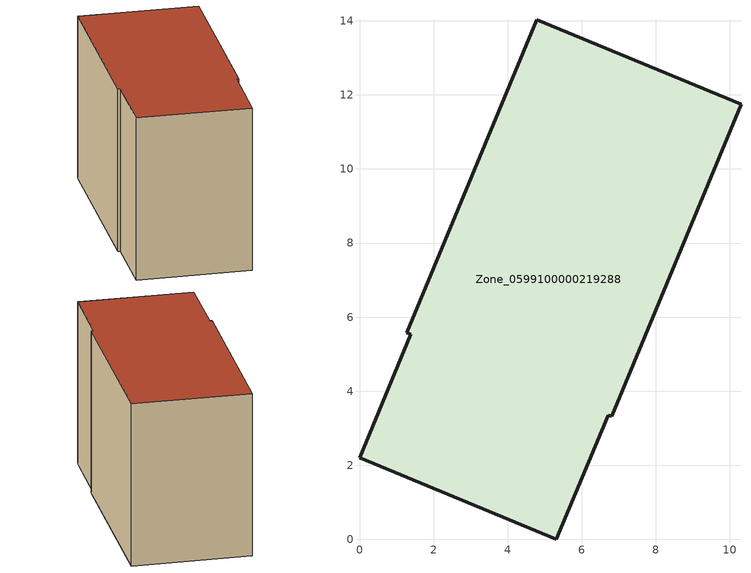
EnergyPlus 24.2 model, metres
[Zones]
Zone_0599100000219288
 floor ground (C_G): 0,2.2 1.39,5.54 1.28,5.58 4.78,14.03 10.3,11.74 6.81,3.32 6.71,3.35 5.31,0 z0
 wall outside (C_F): 1.39,5.54 0,2.2 5.31,0 6.71,3.35 6.81,3.32 10.3,11.74 4.78,14.03 1.28,5.58 1.39,5.54 z0:8.52
 roof outside (C_R): 4.78,14.03 1.28,5.58 1.39,5.54 0,2.2 5.31,0 6.71,3.35 6.81,3.32 10.3,11.74 z8.52
[BUILDING]
Pand.0599100000219288: North Axis=0; Terrain=City; Loads Convergence Tolerance Value=0.04; Temperature Convergence Tolerance Value=0.4; Solar Distribution=FullExterior; Maximum Number of Warmup Days=25; Minimum Number of Warmup Days=1
[Site:Location]
Rotterdam.The.Hague.AP_ZH_NLD Design_Conditions: Latitude=51.96; Longitude=4.45; Time Zone=1; Elevation=-4.5
[SITE:GROUNDTEMPERATURE:BUILDINGSURFACE]
18, 18, 18, 18, 18, 18, 18, 18, 18, 18, 18, 18
[MATERIAL] Thermal Absorptance=0.9; Solar Absorptance=0.7; Visible Absorptance=0.7
Name | Roughness | Thickness | Conductivity | Density | Specific Heat
G.D.1965 | MediumSmooth | 0.15 | 1 | 540 | 1210
F.D.1965 | Rough | 0.3 | 0.857143 | 1920 | 840
R.D.1965 | MediumRough | 0.2 | 0.08 | 1500 | 1000
[CONSTRUCTION]
C_G: G.D.1965
C_F: F.D.1965
C_R: R.D.1965
[ZONE]
Zone_0599100000219288: Type=1; Multiplier=1; Ceiling Height=Autocalculate; Volume=Autocalculate; Floor Area=autocalculate; Part of Total Floor Area=Yes
[ZONEINFILTRATION:DESIGNFLOWRATE]
Infil_Zone_0599100000219288: Zone or ZoneList or Space or SpaceList=Zone_0599100000219288; Schedule=AlwaysOn; Design Flow Rate Calculation Method=Flow/Area; Flow Rate per Floor Area=0.0042; Constant Term Coefficient=1; Temperature Term Coefficient=0; Velocity Term Coefficient=0; Velocity Squared Term Coefficient=0
[HVACTEMPLATE:ZONE:IDEALLOADSAIRSYSTEM]
Zone_0599100000219288: Maximum Heating Supply Air Temperature=50; Minimum Cooling Supply Air Temperature=13; Maximum Heating Supply Air Humidity Ratio=0.0156; Minimum Cooling Supply Air Humidity Ratio=0.0077; Heating Limit=NoLimit; Cooling Limit=NoLimit; Dehumidification Control Type=ConstantSensibleHeatRatio; Cooling Sensible Heat Ratio=0.7; Dehumidification Setpoint=60; Humidification Control Type=None; Humidification Setpoint=30; Outdoor Air Method=None; Outdoor Air Flow Rate per Person=0.00944; Outdoor Air Flow Rate per Zone Floor Area=0; Outdoor Air Flow Rate per Zone=0; Demand Controlled Ventilation Type=None; Outdoor Air Economizer Type=NoEconomizer; Heat Recovery Type=None; Sensible Heat Recovery Effectiveness=0.7; Latent Heat Recovery Effectiveness=0.65
[ZONECONTROL:THERMOSTAT]
ThermostatControl_Zone_0599100000219288: Zone or ZoneList=Zone_0599100000219288; Control Type Schedule=DualSetpointControlType; Control 1=Thermostat_Zone_0599100000219288; Temperature Difference Between Cutout And Setpoint=0
[THERMOSTATSETPOINT:DUALSETPOINT]
Thermostat_Zone_0599100000219288: Heating Setpoint Temperature Schedule=HeatingSetpoint_Zone_0599100000219288; Cooling Setpoint Temperature Schedule=CoolingSetpoint_Zone_0599100000219288
[SCHEDULE:COMPACT]
HeatingSetpoint_Zone_0599100000219288: Through: 12/31, For: AllDays, Until: 24:00, 21
CoolingSetpoint_Zone_0599100000219288: Through: 12/31, For: AllDays, Until: 24:00, 24
DualSetpointControlType: Through: 12/31, For: AllDays, Until: 24:00, 4
AlwaysOn: Through: 12/31, For: AllDays, Until: 24:00, 1
